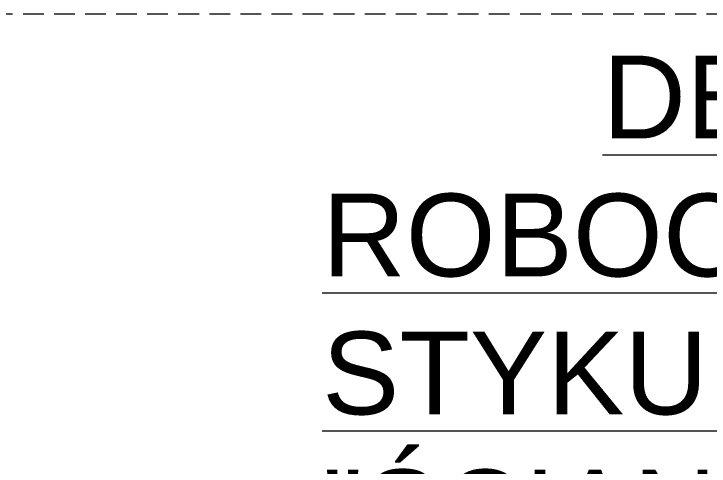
# Model space of a CAD drawing. Header units: millimetres. Extents: x 647 to 146539, y -131215 to 59.
# Drawn here: x 109081.1 to 109500.7, y -6254.6 to -5981.5 of the extents above; entities that cross this region are included whole.
import ezdxf

# ---------------------------------------------------------------- set-up
doc = ezdxf.new("R2010")
doc.units = ezdxf.units.MM
doc.linetypes.add('DASHED', pattern=[0.75, 0.5, -0.25])
doc.layers.add('G-Opisy', color=2, linetype='Continuous', lineweight=18)
doc.layers.add('G-Przerywana', color=8, linetype='DASHED', lineweight=15)
doc.styles.add('Arial-GG', font='arial.ttf')

msp = doc.modelspace()

# ---------------------------------------------------------------- linework, layer by layer
at = {"layer": 'G-Przerywana', "ltscale": 25}
msp.add_lwpolyline([(109067.8, -5981.49), (111229.67, -5981.49), (111229.67, -8751.49), (109067.8, -8751.49)], close=True, dxfattribs=at)

# ---------------------------------------------------------------- texts
at = {"layer": 'G-Opisy', "insert": (109267.11, -6006.71), "char_height": 50, "width": 1594.8496, "attachment_point": 1, "style": 'Arial-GG'}
msp.add_mtext('{\\fArial|b0|i0|c0|p34;\\W8.72143; }{\\LDETAL PRZERWY ROBOCZEJPRZERWY ROBOCZEJ }{\\fArial|b0|i0|c0|p34;\\W8.72143; }{\\LSTYKUPRZERWY ROBOCZEJ STYKUROBOCZEJ STYKU }{\\fArial|b0|i0|c0|p34;\\W8.72143; }{\\LPIONOWEGO "ŚCIANA-ŚCIANA" - WARIANT"ŚCIANA-ŚCIANA" - WARIANT }{\\fArial|b0|i0|c0|p34;\\W8.72143; }{\\LI"ŚCIANA-ŚCIANA" - WARIANT IŚCIANA-ŚCIANA" - WARIANT I}', dxfattribs=at)

doc.saveas('drawing.dxf')
